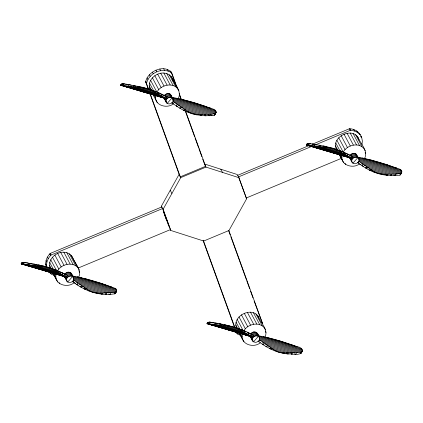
<?xml version="1.0" encoding="UTF-8"?>
<svg xmlns="http://www.w3.org/2000/svg" width="423" height="423" viewBox="0 0 423 423"><rect width="100%" height="100%" fill="white"/><g stroke="black" fill="none" stroke-linecap="round" stroke-linejoin="round"><path stroke-width="0.63" d="M73.502 281.676L72.248 281.306C84.151 290.77 99.934 296.623 115.082 293.721C116.515 292.251 117.515 289.321 115.019 288.322C101.155 282.961 86.847 278.583 72.217 275.902M171.706 102.699C180.314 109.055 190.255 115.151 201.337 114.617C205.879 113.507 212.172 115.685 215.931 112.777C216.925 109.943 212.758 108.896 210.955 108.346C198.165 103.693 185.078 99.706 171.675 97.29M258.056 341.112C266.807 347.785 277.012 353.126 288.158 353.966C292.198 353.443 298.368 355.917 301.488 352.687C304.338 349.763 300.14 346.786 297.3 346.76C284.515 342.107 271.429 338.12 258.019 335.703M357.43 157.076C370.834 159.492 383.92 163.484 396.711 168.132C398.64 168.523 403.151 170.072 401.464 172.949C396.235 174.831 389.805 174.012 384.19 174.276C374.175 174.027 365.345 168.185 357.461 162.485L358.715 162.855M350.514 158.08L306.363 145.052L307.288 143.809L310.096 143.63L324.341 146.168L333.07 148.357L340.996 151.08L352.83 156.558L351.576 157.964L350.212 157.969L350.17 157.293M50.078 267.891C47.286 259.653 55.884 251.838 63.825 252.187C67.548 252.33 71.27 254.308 72.767 257.84C75.157 263.936 82.268 270.276 78.657 277.303M74.342 282.548C67.77 288.592 53.716 284.6 56.053 274.379M66.496 279.984C66.046 275.516 74.496 274.289 73.776 279.376C73.279 281.279 71.35 282.575 69.42 282.543C66.221 282.511 66.326 278.498 64.708 276.642M165.953 101.377C165.504 96.909 173.953 95.683 173.234 100.764C172.737 102.667 170.807 103.963 168.877 103.931C165.679 103.905 165.784 99.886 164.166 98.03M252.304 339.791C251.854 335.323 260.304 334.096 259.579 339.177C259.088 341.081 257.158 342.376 255.228 342.344C252.082 342.128 251.288 338.204 250.22 335.888L252.478 340.594M351.709 161.163C351.259 156.695 359.709 155.468 358.99 160.55C358.493 162.453 356.563 163.749 354.633 163.717C351.434 163.69 351.539 159.677 349.921 157.821M46.276 267.246C44.674 262.35 46.599 256.914 50.215 253.44L161.835 206.921M46.805 267.177C45.79 262.757 47.958 258.109 51.061 255.021L162.681 208.507L170.76 230.435L203.696 241.031L228.975 230.498L246.598 198.826L238.947 177.692L237.255 174.525L204.32 163.923M148.346 89.343L145.66 81.93C147.336 71.392 164.806 63.408 171.791 72.978L177.607 89.047M148.521 89.073L146.506 83.511C148.674 72.999 162.834 66.538 171.791 72.978M150.292 89.607C146.094 81.279 155.542 72.333 163.849 73.042C167.556 73.274 171.199 75.368 172.568 78.937C175.228 85.123 182.297 91.876 178.004 98.971M173.774 103.587C167.27 109.303 153.612 105.417 155.764 95.482M236.896 328.729C230.625 316.177 253.414 304.972 259.172 318.064M260.378 342.709C253.663 348.647 239.751 344.2 242.432 334.054M262.281 323.648L262.35 323.029L228.774 230.324M257.887 315.754C260.267 322.675 269.054 329.665 264.83 337.549M336.904 150.139C329.194 137.068 354.738 125.081 359.079 139.96M359.513 163.865C352.994 169.237 339.928 165.039 342.075 155.447M361.988 144.492L362.368 141.012L361.739 137.713L360.893 136.132L361.105 137.232M357.588 136.592C360.163 143.624 368.993 150.926 364.314 158.937M115.96 291.77L115.082 293.721M401.099 173.419L399.915 175.143L395.23 175.561L386.627 175.281L382.366 174.625L378.162 173.583L374.181 171.881L359.111 161.422L358.228 163.088M121.142 84.256L120.608 85.266L164.759 98.295L165.821 98.178L167.074 96.772L155.241 91.294L143.043 87.408L124.341 83.839L121.882 83.923L121.205 84.521M207.487 322.67C205.948 325.007 208.909 320.65 210.691 322.252C225.485 324.351 240.248 327.925 253.419 335.185L252.171 336.592L251.103 336.708L206.958 323.68M306.897 144.042L307.156 144.444M301.488 352.687L302.445 350.297M21.15 263.878L21.822 262.746L24.381 262.397L43.585 266.019L55.783 269.9L67.617 275.378L66.363 276.79L65.301 276.901L21.15 263.878L59.4 275.008L58.734 274.791M21.34 263.899L22.075 262.63M22.424 262.535L21.679 263.941L21.213 263.899M21.948 263.947L22.72 262.477M65.681 276.922L21.658 263.941L22.065 263.947L22.853 262.456M22.065 263.947L22.509 263.984L23.339 262.403M22.509 263.984L23.011 263.994L23.857 262.382M23.011 263.994L23.514 264.042L24.381 262.397M121.279 84.135L120.65 85.266M165.821 98.178L151.233 90.152L147.315 88.571L142.895 87.693L120.671 85.293L121.533 84.018M121.882 83.923L121.137 85.33L165.139 98.316M121.406 85.335L122.178 83.87M121.523 85.34L122.31 83.844M122.797 83.791L121.967 85.372L165.573 98.236L166.345 99.675M122.469 85.383L123.32 83.77M122.971 85.43L123.839 83.786M23.514 264.042L28.891 264.856L29.742 263.249M28.891 264.856L33.782 265.448L34.506 264.079M128.349 86.25L129.2 84.637M33.782 265.448L38.667 265.871L39.128 264.994M133.24 86.837L133.964 85.467M38.667 265.871L43.437 266.3L43.585 266.019M138.125 87.26L138.585 86.382M142.895 87.693L143.043 87.408M66.363 276.79L52.986 269.567L51.775 268.758L51.923 268.478M55.318 270.778L55.783 269.9M151.233 90.152L151.381 89.866M58.712 272.798L59.432 271.429M154.776 92.172L155.241 91.294M62.033 274.633L62.884 273.02M158.17 94.186L158.889 92.817M65.279 276.288L66.157 274.622M161.496 96.021L162.342 94.408M165.615 96.01L164.737 97.681L123.542 85.525M73.02 281.914L73.898 280.243L88.967 290.707L92.949 292.409L97.301 293.165L101.88 293.229L115.934 292.103M77.689 277.409L77.906 276.996M76.875 284.61L77.726 282.998M172.478 103.302L173.356 101.631L188.425 112.095L192.407 113.798L196.61 114.839L205.171 115.796L213.752 115.474L214.873 114.739L216.095 111.884M81.935 277.927L80.735 277.959M177.147 98.797L177.364 98.39M80.782 287.058L81.507 285.689M176.333 105.999L177.184 104.386M82.406 278.281L85.996 278.937M181.393 99.315L193.655 102.599L206.117 106.607M84.764 289.195L85.224 288.317M180.24 108.447L180.965 107.077M88.819 290.987L88.967 290.707M184.222 110.583L184.682 109.705M188.277 112.381L188.425 112.095M97.153 293.446L97.301 293.165M85.943 279.037L102.488 283.801M101.414 294.107L101.88 293.229M196.61 114.839L196.758 114.554M105.713 294.408L106.437 293.039M200.872 115.495L201.337 114.617M110.63 287.117L110.847 286.709M110.017 294.382L110.868 292.769M205.171 115.796L205.895 114.427M210.088 108.51L210.305 108.103M114.702 293.969L115.569 292.325M115.87 292.346L116.611 290.939M115.416 293.351L116.515 291.251M209.475 115.775L210.326 114.162M214.16 115.357L215.027 113.713M214.54 115.109L216.068 112.328M214.873 114.739L215.973 112.645M207.63 322.548L207.016 323.706L229.245 326.107L233.66 326.984L237.578 328.56L252.171 336.592M207.207 323.711L207.878 322.432M208.227 322.337L207.487 323.743L251.489 336.729M207.756 323.748L208.528 322.284M207.873 323.754L208.661 322.257M208.312 323.785L209.147 322.204M208.814 323.796L209.665 322.183M209.322 323.844L210.189 322.199M211.817 324.473L211.6 324.88L210.998 324.721L244.573 334.625M307.035 143.92L306.363 145.052M351.576 157.964L336.988 149.938L333.07 148.357L328.65 147.479L306.426 145.078L307.288 143.809M306.892 145.121L307.637 143.709M307.161 145.126L307.933 143.656M307.278 145.126L308.066 143.63M308.552 143.577L307.722 145.158L351.328 158.022L352.095 159.46M308.224 145.174L309.07 143.556M308.727 145.221L309.594 143.577M214.699 324.663L215.55 323.05M219.59 325.25L220.309 323.881M314.104 146.035L314.955 144.423M224.47 325.673L224.936 324.795M318.995 146.622L319.719 145.253M229.245 326.107L229.393 325.821M323.881 147.045L324.341 146.168M328.65 147.479L328.798 147.193M237.578 328.56L237.731 328.28M241.126 330.585L241.586 329.707M240.401 333.012L238.472 332.674M336.988 149.938L337.136 149.652M244.515 332.6L245.24 331.23M340.531 151.957L340.996 151.08M244.758 334.186L244.542 334.593L241.501 333.625M247.841 334.434L248.692 332.822M343.925 153.977L344.645 152.608M251.082 336.095L251.965 334.424M347.246 155.807L348.097 154.194M350.493 157.467L351.37 155.801M258.823 341.715L259.701 340.044L274.77 350.508L278.757 352.211L283.109 352.967L292.24 352.84L300.98 352.216L302.276 351.19M262.683 344.412L263.529 342.799M267.743 337.728L280.005 341.012L291.759 345.025M362.902 158.583L363.119 158.176M266.59 346.86L267.31 345.491M362.088 165.79L362.939 164.177M270.567 348.996L271.032 348.118M365.995 168.232L366.72 166.863M367.619 159.455L371.209 160.116M274.622 350.794L274.77 350.508M369.977 170.374L370.437 169.496M374.027 172.166L374.181 171.881M282.961 353.253L283.109 352.967M287.222 353.908L287.682 353.031M292.462 345.02L293.959 345.903M382.366 174.625L382.514 174.339M371.156 160.217L387.701 164.981M291.521 354.21L292.24 352.84M386.627 175.281L387.093 174.403M295.825 354.188L296.671 352.576M390.926 175.582L391.65 174.213M395.843 168.296L396.06 167.889M300.51 353.771L301.377 352.126M300.89 353.522L301.742 351.91M301.224 353.152L302.419 350.741M395.23 175.561L396.081 173.948M400.285 170.395L400.639 169.729M399.915 175.143L400.782 173.499M401.173 172.949L401.85 171.669M400.295 174.895L401.829 172.082L359.079 159.476M400.629 174.525L401.728 172.431M161.85 207.339L161.412 206.128L179.04 174.461L180.732 177.623L163.104 209.295L170.76 230.435M215.709 113.158L172.711 100.457M116.251 291.77L73.253 279.069M302.054 351.571L259.69 339.061M57.422 271.117C61.446 263.429 74.956 260.885 79.106 269.715M164.261 95.772C165.488 92.96 170.77 92.436 171.22 96.01M64.804 274.384C66.585 270.81 72.032 271.698 72.359 275.733M350.017 155.558C351.243 152.751 356.526 152.222 356.975 155.796M250.606 334.186C253.737 329.358 258.638 332.896 259.473 337.517M178.908 90.813C174.9 81.581 160.946 84.272 156.928 92.188L150.588 80.317M365.218 150.778C361.21 141.546 347.257 144.238 343.238 152.153L336.898 140.283M243.897 330.812C248.068 323.225 261.663 320.946 265.512 329.94M21.822 262.746L21.742 263.132M180.732 177.623L206.012 167.09L238.947 177.692M237.678 175.318L309.039 145.575M312.089 144.306L349.298 128.798C354.934 128.581 359.936 132.447 361.739 137.713M311.714 146.395L238.524 176.899L246.598 198.826M315.378 144.872L350.144 130.384C353.914 130.337 357.657 131.95 360.132 134.821L359.286 133.24M78.234 268.023L170.337 229.641M246.175 198.033L341.329 158.382M166.641 96.825L167.074 96.772M352.396 156.616L352.83 156.558M67.183 275.436L67.617 275.378M252.991 335.238L253.419 335.185M120.798 85.287L129.211 87.535M306.553 145.073L307.124 145.189M43.437 266.3L47.857 267.183L51.775 268.758M307.674 145.343L314.4 147.167M25.798 265.078L29.187 265.993M212.166 325.033L214.429 325.641M130.358 87.852L132.076 88.328M315.542 147.479L317.255 147.955M32.042 266.781L33.761 267.257M217.279 326.424L218.998 326.9M207.719 323.817L210.448 324.568M34.924 267.585L36.658 268.076M220.15 327.222L221.885 327.719M139.035 90.311L140.796 90.823M137.581 86.192L141.271 87.275M142.498 87.64L144.343 88.185M151.106 90.178L156.029 91.627M141.15 87.63L152.444 90.956M133.039 85.314L135.566 86.059M157.657 92.574L159.556 93.134M176.745 98.258L210.955 108.346M129.338 84.663L131.236 85.224M160.343 93.806L162.242 94.366M137.105 87.233L155.431 92.637M171.743 97.517L215.434 110.403M126.26 84.166L128.132 84.722M162.437 94.837L164.309 95.387M123.638 83.786L125.52 84.336M163.733 95.603L166.239 96.344M133.43 86.868L158.028 94.118M172.605 98.585L216.021 111.392M130.136 86.519L160.232 95.392M172.695 99.5L216.074 112.296M126.821 86.07L162.464 96.581M124.648 86.308L164.759 98.295M173.419 101.673L214.561 113.808M323.336 145.977L328.253 147.426M335.016 149.419L338.093 150.329M339.32 150.688L341.784 151.418M326.905 147.416L338.199 150.747M318.794 145.1L320.687 145.66M343.413 152.359L345.305 152.92M362.495 158.043L396.711 168.132M176.031 103.492L211.674 114.004M315.093 144.449L316.356 144.825M344.835 153.221L347.997 154.152M322.86 147.019L341.187 152.423M312.015 143.957L313.887 144.507M348.816 154.807L350.064 155.178M357.498 157.303L401.189 170.189M309.393 143.571L310.646 143.942M350.741 155.764L351.994 156.129M319.185 146.654L343.777 153.903M178.617 105.332L208.708 114.205M358.36 158.376L401.781 171.199M210.813 115.209L212.06 115.579M307.569 143.73L308.832 144.1M315.891 146.305L345.988 155.183M312.576 145.856L348.219 156.367M181.123 107.172L205.715 114.422M176.444 106.067L177.713 106.443M208.084 115.4L209.353 115.77M309.298 145.311L350.434 157.446M310.403 146.094L344.613 156.182L343.947 155.965M359.095 160.433L401.475 172.928M306.474 145.073L350.894 158.102M183.963 109.118L202.289 114.522M179.489 107.965L180.753 108.341M204.743 115.41L206.006 115.786M359.175 161.464L400.317 173.594M187.14 111.159L198.435 114.485M183.36 110.117L185.205 110.662M199.963 115.008L201.808 115.553M361.787 163.278L397.43 173.79M364.372 165.118L394.463 173.996M359.767 164.145L361.015 164.515M366.878 166.958L391.471 174.213M362.199 165.858L363.468 166.228M393.839 175.185L395.108 175.561M369.718 168.904L388.044 174.308M365.245 167.757L367.143 168.312M390.498 175.201L391.761 175.571M372.896 170.945L384.19 174.276M369.115 169.903L372.192 170.807M385.718 174.799L387.563 175.344M38.123 264.798L43.04 266.252M54.107 269.514L56.571 270.239M41.692 266.236L52.986 269.567M33.581 263.926L37.367 265.041M56.941 270.81L60.092 271.74M77.282 276.864L111.498 286.953M29.88 263.27L33.042 264.206M59.622 272.042L62.784 272.972M37.647 265.845L55.973 271.249M72.285 276.129L115.976 289.009M26.802 262.778L28.674 263.328M63.603 273.628L64.851 273.998M24.18 262.392L26.062 262.947M64.275 274.215L66.781 274.955M33.972 265.475L58.564 272.729M73.147 277.197L116.568 290.025M30.678 265.131L60.775 274.004M73.237 278.112L116.616 290.902M27.363 264.676L63.006 275.188M24.085 264.137L65.221 276.267M22.488 263.984L66.115 276.848L66.882 278.281M73.962 280.285L115.104 292.415M223.931 324.605L228.235 325.874M238.07 328.771L242.374 330.04M227.5 326.043L238.794 329.369M219.389 323.727L222.546 324.658M243.378 330.802L245.9 331.547M263.09 336.671L297.3 346.76M215.688 323.077L218.215 323.822M247.323 332.404L248.592 332.779M76.574 282.104L112.217 292.61M223.455 325.647L241.776 331.05M258.093 335.931L301.784 348.816M212.61 322.58L215.106 323.32M248.787 333.25L250.659 333.8M209.988 322.199L212.494 322.934M250.707 334.202L252.584 334.757M219.78 325.282L244.372 332.531M79.159 283.944L109.25 292.816M208.893 322.236L210.152 322.606M258.955 336.999L302.376 349.826M74.554 282.971L75.802 283.336M216.486 324.933L246.577 333.805M259.669 338.104L302.424 350.709M81.665 285.779L106.258 293.033M213.171 324.483L248.814 334.995M76.986 284.679L78.255 285.054M108.626 294.006L109.895 294.382M209.887 323.939L251.029 336.068M208.296 323.785L251.923 336.65L252.69 338.088M84.505 287.725L102.831 293.128M80.032 286.577L81.93 287.138M105.285 294.022L106.548 294.397M259.77 340.087L300.906 352.222M87.683 289.766L98.977 293.097M83.902 288.724L85.747 289.269M100.505 293.62L102.35 294.165M262.376 341.906L298.025 352.417M264.962 343.746L295.053 352.618M267.468 345.586L292.06 352.835M262.794 344.481L264.058 344.856M294.434 353.813L295.698 354.183M270.313 347.532L288.634 352.935M265.84 346.379L267.103 346.754M291.093 353.824L292.351 354.199M273.491 349.572L284.785 352.898M269.71 348.531L271.555 349.07M286.313 353.422L288.158 353.966M146.125 92.41L147.918 92.96M150.313 93.695L153.935 94.826M335.465 153.295L337.274 153.861M345.221 156.373L350.133 157.911M60.008 275.193L65.301 276.901M245.208 334.81L251.103 336.708M154.543 95.016L158.858 96.396M339.69 154.612L343.339 155.775M54.477 273.432L58.125 274.596M387.648 165.081L391.164 166.403M102.435 283.902L105.951 285.224M206.535 107.051L208.148 107.712M236.51 332.51L237.515 333.974L240.682 335.502M48.73 271.719L51.204 274.009L54.371 275.537M165.092 99.527L164.05 98.279L166.551 102.884M250.395 336.692L251.442 337.94M350.223 158.768L349.805 158.07L352.306 162.67M65.01 277.588L64.592 276.891L67.093 281.491M335.994 148.441L336.512 149.367M149.684 88.476L150.202 89.401M356.811 130.95L357.657 132.531M353.644 129.422L354.485 131.003M365.118 152.285L365.726 153.417M355.611 134.763L361.951 146.633M353.078 133.536L359.418 145.412M349.99 128.756L350.836 130.337M349.298 128.798L350.144 130.384M350.159 133.007L356.494 144.878M347.05 133.197L353.39 145.073M356.383 154.289L358.878 158.889M357.276 156.351L358.762 159.138M355.754 153.739L357.837 157.642L352.93 163.215L352.338 162.104M354.96 153.385L357.044 157.282M343.973 134.107L350.313 145.983M354.051 153.237L356.134 157.139M353.094 153.322L355.177 157.219M352.148 153.618L354.231 157.52M351.286 154.115L353.369 158.017M341.128 135.667L347.468 147.542M350.556 154.776L351.079 155.759M351.952 157.398L352.639 158.678M350.588 158.08L351.777 160.306M351.148 159.873L351.74 160.989M338.717 137.771L345.057 149.647M335.799 143.022L340.325 151.503M344.999 163.326L345.602 164.457M335.492 145.803L337.602 149.758M340.319 154.85L341.826 157.673M339.394 154.712L343.624 162.628M339.315 154.659L342.334 160.312M170.501 70.985L171.347 72.566M220.785 169.226L222.477 172.388M171.283 76.626L177.618 88.497M167.334 69.457L168.174 71.038M169.3 74.797L175.64 86.667M166.768 73.57L173.107 85.446M163.68 68.79L164.526 70.371M163.849 73.042L170.189 84.912M159.799 69.034L160.645 70.615M160.74 73.232L167.08 85.108M170.628 94.503L173.129 99.104M171.521 96.566L173.007 99.352M169.998 93.954L172.082 97.856L167.175 103.429L165.393 100.087M169.205 93.594L171.289 97.496M155.95 70.165L156.796 71.751M168.296 93.451L170.379 97.353M157.663 74.141L164.002 86.017M167.339 93.531L169.422 97.433M205.023 165.245L206.012 167.09M166.392 93.832L168.476 97.734M165.53 94.329L167.614 98.231M154.818 75.701L161.158 87.577M164.801 94.99L165.583 96.46M166.197 97.613L166.884 98.892M152.396 72.116L153.242 73.702M164.833 98.289L166.028 100.521M152.407 77.806L158.747 89.681M149.382 74.749L150.228 76.33M147.109 77.885L147.955 79.466M149.488 83.056L153.713 90.971M149.182 85.837L151.593 90.358M154.009 94.884L155.521 97.708M153.004 94.694L157.314 102.662M145.729 81.306L146.575 82.892M145.66 81.93L146.506 83.511M262.35 323.029L254.117 301.049M265.417 331.447L266.019 332.578M255.91 313.919L262.249 325.795M253.372 312.697L259.711 324.573M250.453 312.163L256.793 324.039M247.349 312.359L253.689 324.235M256.973 332.917L259.056 336.814M258.464 336.095L257.39 333.615M256.349 332.367L258.432 336.269L253.525 341.842L251.738 338.5M255.55 332.007L257.633 335.91M254.646 331.865L256.729 335.767M244.267 313.269L250.606 325.139M253.689 331.944L255.772 335.846M252.743 332.245L254.826 336.148M251.875 332.742L253.959 336.645M241.427 314.828L247.767 326.699M251.151 333.403L251.934 334.873M252.547 336.026L253.229 337.305M251.183 336.703L252.372 338.934M250.813 337.395L252.896 341.298M239.011 316.933L245.351 328.808M170.226 190.297L171.918 193.459M237.192 319.439L243.23 330.749M236.092 322.178L240.015 329.528M235.785 324.964L237.594 328.354M240.01 332.88L242.125 336.835M239.392 333.308L243.918 341.789M239.011 332.69L242.633 339.473M236.949 332.917L237.515 333.974M161.412 206.128L163.104 209.295M71.402 255.571L77.742 267.442M78.789 270.63L79.693 272.327M69.356 253.8L75.696 265.67M66.776 252.642L73.116 264.518M63.825 252.187L70.165 264.058M60.711 252.457L67.051 264.327M71.17 273.11L73.665 277.715M72.957 276.848L73.845 278.519M70.541 272.565L72.624 276.462L67.717 282.041L67.125 280.925M73.274 278.434L73.776 279.376M69.747 272.206L71.831 276.108M68.838 272.063L70.921 275.96M67.881 272.142L69.964 276.045M57.65 253.435L63.989 265.311M66.934 272.444L69.018 276.341M66.073 272.941L68.156 276.838M65.343 273.602L65.866 274.58M66.739 276.219L67.426 277.504M54.842 255.058L61.182 266.929M65.375 276.901L66.564 279.132M52.484 257.21L58.823 269.086M50.215 253.44L51.061 255.021M49.676 253.911L50.522 255.492M50.734 259.754L56.471 270.493M47.402 257.041L48.248 258.627M49.713 262.503L53.335 269.287M59.22 282.68L59.828 283.807M49.491 265.279L51.299 268.674M53.716 273.195L55.831 277.155M53.256 273.554L57.782 282.035M52.796 272.983L56.418 279.767M46.028 260.468L46.874 262.049M50.358 272.423L51.204 274.009M45.642 263.947L46.488 265.528M179.172 93.372L181.414 99.553M185.665 111.297L205.589 166.297L180.309 176.835L150.091 93.398M171.167 72.01L175.196 83.135M176.09 85.61L176.761 87.461M179.675 95.498L181.018 99.204M185.491 111.566L194.67 136.904M195.119 138.141L198.477 147.41M198.921 148.647L201.834 156.679M202.728 159.154L204.743 164.716M228.6 230.593L230.17 234.924M230.842 236.774L246.286 279.418M246.731 280.655L249.644 288.687M250.538 291.161L253.002 297.961M203.273 240.243L234.834 327.381M236.621 332.325L237.07 333.562M149.916 93.673L179.463 175.249M203.098 240.513L234.659 327.656M163.151 210.543L164.24 213.562M164.679 214.773L168.835 226.247M163.384 211.563L164.039 213.377M164.695 215.191L166.223 219.415M172.568 78.937L172.87 80.523M37.832 268.383L39.577 268.922L37.832 268.383M143.757 91.685L141.975 91.167L143.746 91.701"/></g></svg>
